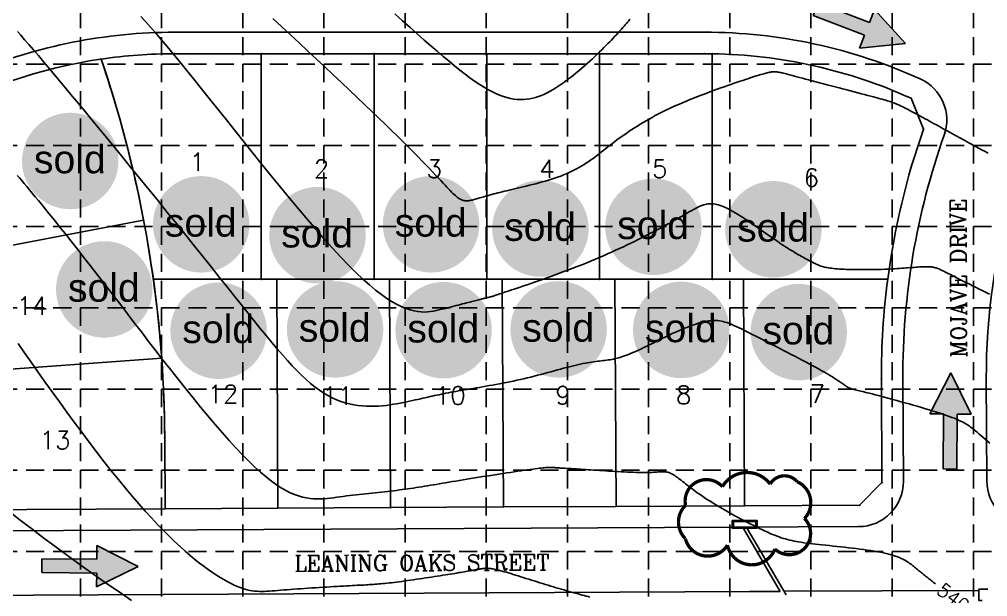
# Model space of a CAD drawing. Header units: inches. Extents: x -2116 to 192, y -2317 to -873.
# Drawn here: x -1420.9 to -991.5, y -1866.8 to -1610.9 of the extents above; entities that cross this region are included whole.
import ezdxf
from ezdxf.enums import TextEntityAlignment as Align

# ---------------------------------------------------------------- set-up
doc = ezdxf.new("R2010")
doc.units = ezdxf.units.IN
doc.header["$LTSCALE"] = 40
doc.header["$MEASUREMENT"] = 0
doc.linetypes.add('DAM', pattern=[0.5, 0.2, -0.1, 0.2])
doc.linetypes.add('DASHED', pattern=[0.75, 0.5, -0.25])
for name, color, linetype in [('1-BC', 7, 'Continuous'), ('1-DAM_TEXT', 7, 'DAM'), ('1-LOTS', 7, 'Continuous'), ('1-STM', 7, 'Continuous'), ('1-STM_INLETS', 7, 'Continuous'), ('BASE', 7, 'Continuous'), ('grid', 9, 'Continuous'), ('TOPO100_CON', 9, 'Continuous'), ('TOPO100_ICON', 9, 'Continuous')]:
    doc.layers.add(name, color=color, linetype=linetype)
doc.styles.add('PAD_LABEL', font='romanc')
doc.styles.add('ryland', font='ARIAL.TTF', dxfattribs={"height": 25})
doc.styles.add('SEG_LABEL08', font='simplex1')

# ---------------------------------------------------------------- blocks, each defined once
blk = doc.blocks.new('TF')
for p, q in [((0.1612, 0.0201), (0.1612, 0.0601)), ((0.1612, 0.0601), (0.2812, 0.0001)), ((0.0012, -0.0199), (0.0012, 0.0201)), ((0.0012, 0.0201), (0.1612, 0.0201)), ((0.1612, -0.0599), (0.2812, 0.0001)), ((0.1612, -0.0199), (0.0012, -0.0199)), ((0.1612, -0.0199), (0.1612, -0.0599))]:
    blk.add_line(p, q)
for points in [[(0.1612, -0.0599), (0.1612, 0.0601), (0.2812, 0.0001), (0.1612, 0.0601)], [(0.0012, 0.0201), (0.0012, -0.0199), (0.1612, 0.0201), (0.1612, -0.0199)]]:
    blk.add_solid(points)
blk = doc.blocks.new('arrow')
at = {"xscale": 192.0000000000001, "yscale": 192, "zscale": 192, "rotation": 89.54514789520785}
blk.add_blockref('TF', (-0.41, -54), dxfattribs=at)
blk = doc.blocks.new('Sold')
h = blk.add_hatch(color=7)
h.paths.add_polyline_path([(38.78, 18.77, 1), (0.52, 18.77, 1)])
h.paths.add_polyline_path([(2.42, 10.89), (36.59, 10.89), (36.59, 27.86), (2.42, 27.86)], flags=24)
at = {"layer": 'BASE', "color": 7, "style": 'ryland'}
blk.add_text('sold', height=11.127, dxfattribs=at).set_placement((19.5, 13.9), align=Align.CENTER)

msp = doc.modelspace()

# ---------------------------------------------------------------- linework, layer by layer
at = {"layer": '1-BC', "linetype": 'Continuous'}
for p, q in [((-1117.09, -1616.62), (-1352.07, -1616.62)), ((-1028.9, -1815.66, 53633.74), (-1029.13, -1770.31)), ((-991.9, -1815.48, 53633.74), (-992.13, -1770.12)), ((-1447.8, -1837.75, 54038.92), (-1075.49, -1835.89, 53851.2)), ((-1075.49, -1835.89, 53851.2), (-1048.8, -1835.76, 53759.38))]:
    msp.add_line(p, q, dxfattribs=at)
for centre, radius, start, end in [((-710.63, -1768.72), 281.5, 146.6394, 180.2853), ((-1352.07, -1848.12), 231.5, 90, 112.525), ((-1117.09, -1848.12), 231.5, 65.5803, 90), ((-1029.65, -1655.54), 20, 340.4667, 65.5803), ((-710.63, -1768.72), 318.5, 160.4667, 180.2853), ((-1048.9, -1815.76), 20, 270.2853, 0.2853), ((-971.9, -1815.38), 20, 180.2853, 270.2853)]:
    msp.add_arc(centre, radius, start, end, dxfattribs=at)
at = {"layer": '1-LOTS', "linetype": 'Continuous', "flags": 128}
for points in [[(-1313.65, -1626.12), (-1352.07, -1626.12)], [(-1313.65, -1626.12), (-1313.65, -1726.12)], [(-1313.65, -1726.12), (-1313.65, -1626.12)], [(-1263.65, -1626.12), (-1313.65, -1626.12)], [(-1263.65, -1726.12), (-1263.65, -1626.12)], [(-1263.65, -1626.12), (-1263.65, -1726.12)], [(-1213.65, -1626.12), (-1263.65, -1626.12)], [(-1213.65, -1626.12), (-1213.65, -1726.12)], [(-1213.65, -1726.12), (-1213.65, -1626.12)], [(-1163.65, -1626.12), (-1213.65, -1626.12)], [(-1163.65, -1626.12), (-1163.65, -1726.12)], [(-1163.65, -1726.12), (-1163.65, -1626.12)], [(-1117.09, -1626.12), (-1163.65, -1626.12)], [(-1113.65, -1726.12), (-1113.65, -1626.15)], [(-1113.65, -1626.15), (-1113.65, -1726.12)], [(-1019.95, -1659.6), (-1025.5, -1645.9)], [(-1465.78, -1718.92), (-1365.82, -1699.87)], [(-1365.82, -1699.87), (-1465.78, -1718.92)], [(-1361.5, -1726.12), (-1313.65, -1726.12)], [(-1306.81, -1726.12), (-1361.5, -1726.12)], [(-1313.65, -1726.12), (-1263.65, -1726.12)], [(-1306.81, -1726.12), (-1306.3, -1827.54)], [(-1256.81, -1726.12), (-1306.81, -1726.12)], [(-1306.3, -1827.54), (-1306.81, -1726.12)], [(-1263.65, -1726.12), (-1213.65, -1726.12)], [(-1206.81, -1726.12), (-1256.81, -1726.12)], [(-1256.81, -1726.12), (-1256.3, -1827.29)], [(-1256.3, -1827.29), (-1256.81, -1726.12)], [(-1213.65, -1726.12), (-1163.65, -1726.12)], [(-1206.3, -1827.04), (-1206.81, -1726.12)], [(-1156.81, -1726.12), (-1206.81, -1726.12)], [(-1206.81, -1726.12), (-1206.3, -1827.04)], [(-1163.65, -1726.12), (-1113.65, -1726.12)], [(-1156.81, -1726.12), (-1156.3, -1826.79)], [(-1099.81, -1726.12), (-1156.81, -1726.12)], [(-1156.3, -1826.79), (-1156.81, -1726.12)], [(-1113.65, -1726.12), (-1035.85, -1726.12)], [(-1035.85, -1726.12), (-1099.81, -1726.12)], [(-1099.31, -1826.51), (-1099.81, -1726.12)], [(-1099.81, -1726.12), (-1099.31, -1826.51)], [(-1357.81, -1761.14), (-1459.5, -1768.44)], [(-1459.5, -1768.44), (-1357.81, -1761.14)], [(-1038.4, -1816.21), (-1038.63, -1770.35)], [(-1356.46, -1796.46), (-1356.3, -1827.79)], [(-1356.3, -1827.79), (-1356.46, -1796.46)], [(-1048.35, -1826.26), (-1038.4, -1816.21)], [(-1448.35, -1828.25), (-1356.3, -1827.79)], [(-1356.3, -1827.79), (-1306.3, -1827.54)], [(-1306.3, -1827.54), (-1256.3, -1827.29)], [(-1256.3, -1827.29), (-1206.3, -1827.04)], [(-1206.3, -1827.04), (-1156.3, -1826.79)], [(-1156.3, -1826.79), (-1099.31, -1826.51)], [(-1099.31, -1826.51), (-1048.35, -1826.26)]]:
    msp.add_lwpolyline(points, dxfattribs=at)
at = {"layer": '1-LOTS', "linetype": 'Continuous'}
for centre, radius, start, end in [((-1352.07, -1848.12), 222, 90, 98.439), ((-1117.09, -1848.12), 222, 89.1129, 90), ((-1117.09, -1848.12), 222, 65.6327, 89.1129), ((-1352.07, -1848.12), 222, 98.439, 112.525), ((-1886.45, -1799.09), 530, 10.7902, 18.7738), ((-1886.45, -1799.09), 530, 7.9141, 18.7738), ((-710.63, -1768.72), 328, 160.5693, 172.5376), ((-1886.45, -1799.09), 530, 4.1066, 10.7902), ((-1886.45, -1799.09), 530, 0.2853, 7.9141), ((-710.63, -1768.72), 328, 172.5376, 180.2853), ((-1886.45, -1799.09), 530, 0.2853, 4.1066)]:
    msp.add_arc(centre, radius, start, end, dxfattribs=at)
for p in [(-1352.07, -1626.12), (-1313.65, -1626.12), (-1263.65, -1626.12), (-1213.65, -1626.12), (-1163.65, -1626.12), (-1117.09, -1626.12), (-1113.65, -1626.15), (-1384.65, -1628.52), (-1025.5, -1645.9), (-1019.95, -1659.6), (-1365.82, -1699.87), (-1361.5, -1726.12), (-1313.65, -1726.12), (-1306.81, -1726.12), (-1263.65, -1726.12), (-1256.81, -1726.12), (-1213.65, -1726.12), (-1206.81, -1726.12), (-1163.65, -1726.12), (-1156.81, -1726.12), (-1113.65, -1726.12), (-1099.81, -1726.12), (-1035.85, -1726.12), (-1357.81, -1761.14), (-1038.63, -1770.35), (-1356.46, -1796.46), (-1038.4, -1816.21), (-1356.3, -1827.79), (-1306.3, -1827.54), (-1256.3, -1827.29), (-1206.3, -1827.04), (-1156.3, -1826.79), (-1099.31, -1826.51), (-1048.35, -1826.26)]:
    msp.add_point(p, dxfattribs=at)
at = {"layer": '1-STM', "linetype": 'Continuous', "flags": 128}
for points, elevation in [([(-1083.53, -1864.43), (-1099.83, -1836.51)], 53829.86), ([(-1080.85, -1866.04), (-1098.1, -1836.51)], 53829.86), ([(-991.46, -1863.47), (-995.46, -1863.49), (-995.43, -1868.49), (-993.93, -1868.49)], 53792.52), ([(-1097.05, -1864.5), (-1472.68, -1866.37)], 53837.69), ([(-1093.05, -1864.48), (-1097.05, -1864.5)], 53835.68), ([(-1083.53, -1864.43), (-1093.05, -1864.48)], 53829.86), ([(-995.45, -1863.99), (-1081.51, -1864.42)], 53747.64)]:
    msp.add_lwpolyline(points, dxfattribs=dict(at, elevation=elevation))
at = {"layer": '1-STM_INLETS', "linetype": 'Continuous', "flags": 128}
for points in [[(-1093.76, -1836.48), (-1104.76, -1836.54), (-1104.77, -1833.04), (-1093.77, -1832.98), (-1093.76, -1836.48)], [(-1094.26, -1835.99), (-1104.26, -1836.04), (-1104.27, -1833.54), (-1094.27, -1833.49), (-1094.26, -1835.99)]]:
    msp.add_lwpolyline(points, close=True, dxfattribs=at)
at = {"layer": 'BASE', "color": 170, "const_width": 1.46}
msp.add_lwpolyline([(-1109.15, -1818.05, 0.520567), (-1109.15, -1818.05, 0.765195), (-1125.49, -1826.28, 0.417879), (-1125.59, -1841.07, 0.6649), (-1106.92, -1843.92, 0.744833), (-1085.87, -1845.69, 0.975642), (-1072.75, -1832.14, 0.520567), (-1076.02, -1815.82, 0.520567), (-1087.99, -1816.91, 0.540264), (-1109.15, -1818.05)], format="xyb", close=True, dxfattribs=at)
at = {"layer": 'grid', "color": 8, "linetype": 'DASHED', "ltscale": 0.4}
for p, q in [((-1393.87, -910.78), (-1393.87, -2278.78)), ((-1357.87, -910.78), (-1357.87, -2278.78)), ((-1321.87, -910.78), (-1321.87, -2278.78)), ((-1285.87, -910.78), (-1285.87, -2278.78)), ((-1249.87, -910.78), (-1249.87, -2278.78)), ((-1213.87, -910.78), (-1213.87, -2278.78)), ((-1177.87, -910.78), (-1177.87, -2278.78)), ((-1141.87, -910.78), (-1141.87, -2278.78)), ((-1105.87, -910.78), (-1105.87, -2278.78)), ((-1069.87, -910.78), (-1069.87, -2278.78)), ((-1033.87, -910.78), (-1033.87, -2278.78)), ((-997.87, -910.78), (-997.87, -2278.78)), ((-2077.87, -1630.78), (154.13, -1630.78)), ((-2077.87, -1666.78), (154.13, -1666.78)), ((-2077.87, -1702.78), (154.13, -1702.78)), ((-2077.87, -1738.78), (154.13, -1738.78)), ((-2077.87, -1774.78), (154.13, -1774.78)), ((-2077.87, -1810.78), (154.13, -1810.78)), ((-2077.87, -1846.78), (154.13, -1846.78))]:
    msp.add_line(p, q, dxfattribs=at)
at = {"layer": 'TOPO100_CON', "color": 35, "linetype": 'Continuous'}
for points in [[(-990.74, -1732.72), (-991.9, -1732.14), (-993.05, -1731.57), (-994.18, -1731.01), (-995.29, -1730.45), (-996.37, -1729.91), (-997.44, -1729.38), (-998.48, -1728.86), (-999.49, -1728.35), (-1000.48, -1727.85), (-1001.44, -1727.37), (-1002.38, -1726.9), (-1003.28, -1726.44), (-1004.16, -1726), (-1005, -1725.58), (-1005.81, -1725.17), (-1006.58, -1724.78), (-1007.32, -1724.4), (-1008.02, -1724.04), (-1008.69, -1723.71), (-1009.31, -1723.39), (-1009.9, -1723.09), (-1010.45, -1722.81), (-1010.97, -1722.54), (-1011.46, -1722.3), (-1011.92, -1722.08), (-1012.37, -1721.87), (-1012.79, -1721.68), (-1013.2, -1721.5), (-1013.61, -1721.35), (-1014, -1721.2), (-1014.4, -1721.08), (-1014.79, -1720.97), (-1015.2, -1720.87), (-1015.61, -1720.79), (-1016.03, -1720.72), (-1016.47, -1720.66), (-1016.93, -1720.62), (-1017.42, -1720.59), (-1017.93, -1720.57), (-1018.48, -1720.56), (-1019.06, -1720.56), (-1019.68, -1720.58), (-1020.33, -1720.6), (-1021.01, -1720.63), (-1021.73, -1720.67), (-1022.48, -1720.72), (-1023.27, -1720.77), (-1024.08, -1720.83), (-1024.93, -1720.89), (-1025.81, -1720.95), (-1026.72, -1721.02), (-1027.65, -1721.09), (-1028.62, -1721.16), (-1029.62, -1721.23), (-1030.64, -1721.3), (-1031.69, -1721.37), (-1032.77, -1721.44), (-1033.87, -1721.5), (-1035, -1721.56), (-1036.15, -1721.62), (-1037.33, -1721.67), (-1038.53, -1721.71), (-1039.75, -1721.75), (-1040.97, -1721.78), (-1042.21, -1721.8), (-1043.45, -1721.82), (-1044.69, -1721.83), (-1045.93, -1721.84), (-1047.16, -1721.84), (-1048.37, -1721.84), (-1049.58, -1721.83), (-1050.76, -1721.81), (-1051.92, -1721.78), (-1053.05, -1721.75), (-1054.14, -1721.71), (-1055.21, -1721.67), (-1056.23, -1721.62), (-1057.21, -1721.56), (-1058.14, -1721.49), (-1059.01, -1721.42), (-1059.84, -1721.34), (-1060.61, -1721.26), (-1061.33, -1721.16), (-1062.01, -1721.06), (-1062.65, -1720.95), (-1063.25, -1720.83), (-1063.81, -1720.71), (-1064.35, -1720.57), (-1064.87, -1720.43), (-1065.36, -1720.27), (-1065.83, -1720.11), (-1066.29, -1719.94), (-1066.74, -1719.76), (-1067.19, -1719.56), (-1067.63, -1719.36), (-1068.08, -1719.15), (-1068.53, -1718.92), (-1068.99, -1718.69), (-1069.46, -1718.44), (-1069.95, -1718.19), (-1070.46, -1717.92), (-1071, -1717.63), (-1071.55, -1717.34), (-1072.13, -1717.03), (-1072.74, -1716.7), (-1073.36, -1716.36), (-1074.01, -1715.99), (-1074.69, -1715.61), (-1075.4, -1715.21), (-1076.13, -1714.79), (-1076.89, -1714.34), (-1077.67, -1713.87), (-1078.49, -1713.38), (-1079.33, -1712.86), (-1080.21, -1712.31), (-1081.11, -1711.73), (-1082.05, -1711.13), (-1083.02, -1710.5), (-1084.02, -1709.83), (-1085.05, -1709.13), (-1086.12, -1708.4), (-1087.22, -1707.65), (-1088.34, -1706.86), (-1089.49, -1706.06), (-1090.65, -1705.24), (-1091.83, -1704.42), (-1093.02, -1703.59), (-1094.21, -1702.76), (-1095.4, -1701.93), (-1096.6, -1701.11), (-1097.79, -1700.3), (-1098.96, -1699.52), (-1100.13, -1698.75), (-1101.27, -1698.02), (-1102.4, -1697.31), (-1103.5, -1696.65), (-1104.57, -1696.02), (-1105.6, -1695.44), (-1106.6, -1694.92), (-1107.55, -1694.44), (-1108.46, -1694.03), (-1109.33, -1693.68), (-1110.16, -1693.38), (-1110.95, -1693.14), (-1111.7, -1692.94), (-1112.43, -1692.79), (-1113.12, -1692.69), (-1113.78, -1692.64), (-1114.42, -1692.62), (-1115.04, -1692.64), (-1115.63, -1692.7), (-1116.21, -1692.79), (-1116.78, -1692.91), (-1117.33, -1693.06), (-1117.87, -1693.23), (-1118.41, -1693.43), (-1118.94, -1693.65), (-1119.47, -1693.89), (-1120, -1694.15), (-1120.54, -1694.41), (-1121.08, -1694.69), (-1121.62, -1694.98), (-1122.18, -1695.29), (-1122.76, -1695.6), (-1123.34, -1695.93), (-1123.95, -1696.27), (-1124.58, -1696.63), (-1125.23, -1697.01), (-1125.9, -1697.4), (-1126.61, -1697.8), (-1127.34, -1698.23), (-1128.11, -1698.67), (-1128.91, -1699.13), (-1129.76, -1699.61), (-1130.64, -1700.11), (-1131.56, -1700.63), (-1132.53, -1701.18), (-1133.55, -1701.74), (-1134.62, -1702.33), (-1135.74, -1702.94), (-1136.91, -1703.57), (-1138.14, -1704.22), (-1139.42, -1704.9), (-1140.75, -1705.6), (-1142.13, -1706.31), (-1143.56, -1707.04), (-1145.03, -1707.78), (-1146.55, -1708.54), (-1148.11, -1709.31), (-1149.71, -1710.09), (-1151.35, -1710.88), (-1153.03, -1711.67), (-1154.74, -1712.47), (-1156.49, -1713.28), (-1158.27, -1714.09), (-1160.08, -1714.89), (-1161.92, -1715.7), (-1163.79, -1716.51), (-1165.69, -1717.31), (-1167.61, -1718.11), (-1169.56, -1718.9), (-1171.52, -1719.68), (-1173.49, -1720.46), (-1175.47, -1721.22), (-1177.44, -1721.97), (-1179.41, -1722.71), (-1181.36, -1723.43), (-1183.3, -1724.14), (-1185.2, -1724.83), (-1187.08, -1725.5), (-1188.91, -1726.15), (-1190.71, -1726.78), (-1192.45, -1727.38), (-1194.13, -1727.96), (-1195.75, -1728.52), (-1197.3, -1729.05), (-1198.77, -1729.55), (-1200.16, -1730.02), (-1201.46, -1730.45), (-1202.67, -1730.86), (-1203.78, -1731.23), (-1204.79, -1731.57), (-1205.71, -1731.88), (-1206.54, -1732.16), (-1207.3, -1732.41), (-1207.97, -1732.63), (-1208.58, -1732.83), (-1209.12, -1733.01), (-1209.59, -1733.17), (-1210.01, -1733.3), (-1210.38, -1733.42), (-1210.7, -1733.53), (-1210.97, -1733.61), (-1211.21, -1733.69), (-1211.42, -1733.75), (-1211.6, -1733.8), (-1211.75, -1733.85), (-1211.89, -1733.89), (-1212.01, -1733.92), (-1212.13, -1733.95), (-1212.24, -1733.98), (-1212.35, -1734.01), (-1212.46, -1734.03), (-1212.57, -1734.06), (-1212.69, -1734.09), (-1212.81, -1734.12), (-1212.95, -1734.15), (-1213.1, -1734.18), (-1213.26, -1734.22), (-1213.44, -1734.26), (-1213.64, -1734.31), (-1213.86, -1734.36), (-1214.1, -1734.42), (-1214.37, -1734.48), (-1214.67, -1734.55), (-1215, -1734.64), (-1215.36, -1734.73), (-1215.75, -1734.82), (-1216.18, -1734.93), (-1216.66, -1735.05), (-1217.17, -1735.19), (-1217.72, -1735.33), (-1218.32, -1735.48), (-1218.95, -1735.65), (-1219.62, -1735.82), (-1220.33, -1736), (-1221.08, -1736.2), (-1221.86, -1736.4), (-1222.67, -1736.61), (-1223.52, -1736.83), (-1224.4, -1737.06), (-1225.32, -1737.3), (-1226.26, -1737.54), (-1227.24, -1737.79), (-1228.24, -1738.05), (-1229.27, -1738.32), (-1230.33, -1738.59), (-1231.42, -1738.86), (-1232.53, -1739.14), (-1233.67, -1739.43), (-1234.83, -1739.72), (-1236.02, -1740), (-1237.25, -1740.25), (-1238.53, -1740.45), (-1239.87, -1740.58), (-1241.26, -1740.64), (-1242.73, -1740.59), (-1244.27, -1740.43), (-1245.9, -1740.13), (-1247.62, -1739.69), (-1249.45, -1739.08), (-1251.38, -1738.28), (-1253.43, -1737.27), (-1255.6, -1736.05), (-1257.9, -1734.59), (-1260.34, -1732.88), (-1262.93, -1730.89), (-1265.68, -1728.61), (-1268.58, -1726.03), (-1271.66, -1723.12), (-1274.91, -1719.88), (-1278.32, -1716.33), (-1281.87, -1712.5), (-1285.54, -1708.41), (-1289.33, -1704.11), (-1293.2, -1699.61), (-1297.14, -1694.96), (-1301.14, -1690.17), (-1305.17, -1685.28), (-1309.21, -1680.32), (-1313.26, -1675.32), (-1317.29, -1670.31), (-1321.28, -1665.32), (-1325.22, -1660.37), (-1329.09, -1655.51), (-1332.87, -1650.76), (-1336.54, -1646.15), (-1340.08, -1641.7), (-1343.49, -1637.46), (-1346.73, -1633.45), (-1349.8, -1629.69), (-1352.69, -1626.18), (-1355.43, -1622.9), (-1358.01, -1619.84), (-1360.45, -1617), (-1362.75, -1614.35), (-1364.93, -1611.89), (-1366.98, -1609.61)], [(-1150.14, -1610.89), (-1150.67, -1611.51), (-1151.2, -1612.12), (-1151.73, -1612.73), (-1152.25, -1613.34), (-1152.78, -1613.95), (-1153.33, -1614.57), (-1153.88, -1615.2), (-1154.45, -1615.83), (-1155.03, -1616.49), (-1155.64, -1617.16), (-1156.27, -1617.85), (-1156.93, -1618.56), (-1157.63, -1619.3), (-1158.35, -1620.06), (-1159.12, -1620.85), (-1159.93, -1621.68), (-1160.78, -1622.55), (-1161.68, -1623.45), (-1162.63, -1624.38), (-1163.61, -1625.35), (-1164.64, -1626.34), (-1165.71, -1627.35), (-1166.81, -1628.38), (-1167.94, -1629.42), (-1169.1, -1630.47), (-1170.29, -1631.52), (-1171.5, -1632.57), (-1172.72, -1633.61), (-1173.97, -1634.64), (-1175.23, -1635.66), (-1176.51, -1636.66), (-1177.79, -1637.63), (-1179.08, -1638.58), (-1180.38, -1639.49), (-1181.67, -1640.37), (-1182.97, -1641.2), (-1184.26, -1641.99), (-1185.54, -1642.73), (-1186.82, -1643.41), (-1188.1, -1644.04), (-1189.38, -1644.6), (-1190.67, -1645.1), (-1191.97, -1645.53), (-1193.28, -1645.88), (-1194.61, -1646.16), (-1195.96, -1646.35), (-1197.34, -1646.46), (-1198.74, -1646.48), (-1200.17, -1646.4), (-1201.64, -1646.23), (-1203.15, -1645.95), (-1204.7, -1645.57), (-1206.29, -1645.08), (-1207.93, -1644.48), (-1209.63, -1643.76), (-1211.38, -1642.92), (-1213.19, -1641.95), (-1215.06, -1640.86), (-1217, -1639.63), (-1219.02, -1638.28), (-1221.11, -1636.79), (-1223.29, -1635.17), (-1225.56, -1633.42), (-1227.92, -1631.53), (-1230.39, -1629.51), (-1232.96, -1627.36), (-1235.65, -1625.06), (-1238.45, -1622.63), (-1241.38, -1620.07), (-1244.44, -1617.36), (-1247.63, -1614.52), (-1250.96, -1611.53), (-1254.44, -1608.4)], [(-991.3, -1670.23), (-991.83, -1669.96), (-992.37, -1669.67), (-992.94, -1669.37), (-993.54, -1669.04), (-994.18, -1668.7), (-994.85, -1668.33), (-995.56, -1667.95), (-996.3, -1667.55), (-997.08, -1667.13), (-997.88, -1666.69), (-998.71, -1666.24), (-999.57, -1665.77), (-1000.45, -1665.29), (-1001.35, -1664.79), (-1002.28, -1664.29), (-1003.22, -1663.77), (-1004.18, -1663.25), (-1005.15, -1662.72), (-1006.13, -1662.18), (-1007.13, -1661.63), (-1008.14, -1661.08), (-1009.15, -1660.52), (-1010.17, -1659.96), (-1011.19, -1659.4), (-1012.21, -1658.84), (-1013.23, -1658.28), (-1014.25, -1657.71), (-1015.27, -1657.16), (-1016.28, -1656.6), (-1017.28, -1656.06), (-1018.27, -1655.51), (-1019.24, -1654.98), (-1020.21, -1654.46), (-1021.15, -1653.94), (-1022.08, -1653.44), (-1022.98, -1652.96), (-1023.86, -1652.48), (-1024.72, -1652.03), (-1025.55, -1651.59), (-1026.34, -1651.17), (-1027.11, -1650.77), (-1027.84, -1650.39), (-1028.54, -1650.04), (-1029.2, -1649.7), (-1029.82, -1649.4), (-1030.41, -1649.11), (-1030.98, -1648.85), (-1031.52, -1648.6), (-1032.05, -1648.37), (-1032.58, -1648.16), (-1033.11, -1647.95), (-1033.65, -1647.75), (-1034.21, -1647.55), (-1034.79, -1647.36), (-1035.39, -1647.16), (-1036.04, -1646.96), (-1036.73, -1646.76), (-1037.47, -1646.55), (-1038.27, -1646.33), (-1039.14, -1646.09), (-1040.08, -1645.84), (-1041.09, -1645.57), (-1042.2, -1645.28), (-1043.39, -1644.96), (-1044.69, -1644.62), (-1046.07, -1644.26), (-1047.53, -1643.88), (-1049.07, -1643.47), (-1050.66, -1643.05), (-1052.31, -1642.62), (-1053.99, -1642.18), (-1055.71, -1641.73), (-1057.44, -1641.27), (-1059.19, -1640.81), (-1060.93, -1640.35), (-1062.67, -1639.9), (-1064.38, -1639.44), (-1066.06, -1639), (-1067.71, -1638.57), (-1069.3, -1638.15), (-1070.83, -1637.74), (-1072.29, -1637.36), (-1073.67, -1636.99), (-1074.96, -1636.65), (-1076.15, -1636.33), (-1077.25, -1636.04), (-1078.26, -1635.77), (-1079.18, -1635.53), (-1080.02, -1635.31), (-1080.79, -1635.11), (-1081.5, -1634.93), (-1082.14, -1634.77), (-1082.72, -1634.64), (-1083.26, -1634.52), (-1083.74, -1634.42), (-1084.19, -1634.33), (-1084.61, -1634.27), (-1084.99, -1634.22), (-1085.36, -1634.18), (-1085.7, -1634.16), (-1086.04, -1634.15), (-1086.36, -1634.16), (-1086.69, -1634.17), (-1087.02, -1634.2), (-1087.36, -1634.23), (-1087.71, -1634.28), (-1088.08, -1634.34), (-1088.48, -1634.41), (-1088.89, -1634.5), (-1089.33, -1634.6), (-1089.8, -1634.71), (-1090.3, -1634.84), (-1090.84, -1634.99), (-1091.42, -1635.16), (-1092.04, -1635.34), (-1092.7, -1635.54), (-1093.42, -1635.76), (-1094.18, -1636.01), (-1095.01, -1636.27), (-1095.89, -1636.56), (-1096.83, -1636.87), (-1097.84, -1637.2), (-1098.91, -1637.56), (-1100.06, -1637.95), (-1101.28, -1638.36), (-1102.57, -1638.8), (-1103.93, -1639.26), (-1105.34, -1639.74), (-1106.81, -1640.25), (-1108.32, -1640.78), (-1109.87, -1641.33), (-1111.47, -1641.89), (-1113.09, -1642.48), (-1114.73, -1643.09), (-1116.4, -1643.71), (-1118.08, -1644.34), (-1119.78, -1645), (-1121.47, -1645.66), (-1123.16, -1646.34), (-1124.85, -1647.03), (-1126.52, -1647.73), (-1128.17, -1648.43), (-1129.8, -1649.15), (-1131.4, -1649.88), (-1132.97, -1650.61), (-1134.5, -1651.35), (-1136, -1652.09), (-1137.47, -1652.84), (-1138.9, -1653.59), (-1140.3, -1654.35), (-1141.67, -1655.11), (-1143.01, -1655.88), (-1144.32, -1656.64), (-1145.6, -1657.41), (-1146.85, -1658.18), (-1148.08, -1658.96), (-1149.27, -1659.73), (-1150.44, -1660.51), (-1151.59, -1661.28), (-1152.71, -1662.05), (-1153.8, -1662.83), (-1154.87, -1663.6), (-1155.92, -1664.37), (-1156.94, -1665.14), (-1157.94, -1665.9), (-1158.93, -1666.66), (-1159.89, -1667.42), (-1160.85, -1668.17), (-1161.79, -1668.91), (-1162.73, -1669.65), (-1163.67, -1670.38), (-1164.6, -1671.1), (-1165.54, -1671.82), (-1166.49, -1672.52), (-1167.45, -1673.21), (-1168.42, -1673.89), (-1169.41, -1674.55), (-1170.41, -1675.21), (-1171.45, -1675.84), (-1172.5, -1676.47), (-1173.59, -1677.07), (-1174.71, -1677.66), (-1175.86, -1678.24), (-1177.06, -1678.79), (-1178.29, -1679.33), (-1179.56, -1679.84), (-1180.87, -1680.34), (-1182.21, -1680.82), (-1183.56, -1681.28), (-1184.94, -1681.73), (-1186.34, -1682.16), (-1187.74, -1682.58), (-1189.15, -1682.98), (-1190.56, -1683.36), (-1191.96, -1683.74), (-1193.36, -1684.1), (-1194.75, -1684.44), (-1196.11, -1684.78), (-1197.46, -1685.1), (-1198.78, -1685.42), (-1200.06, -1685.72), (-1201.31, -1686.02), (-1202.52, -1686.3), (-1203.69, -1686.58), (-1204.8, -1686.85), (-1205.87, -1687.11), (-1206.89, -1687.37), (-1207.87, -1687.61), (-1208.8, -1687.85), (-1209.69, -1688.08), (-1210.54, -1688.31), (-1211.35, -1688.53), (-1212.13, -1688.74), (-1212.87, -1688.94), (-1213.57, -1689.14), (-1214.25, -1689.33), (-1214.9, -1689.51), (-1215.51, -1689.69), (-1216.1, -1689.86), (-1216.67, -1690.02), (-1217.21, -1690.18), (-1217.73, -1690.33), (-1218.23, -1690.48), (-1218.72, -1690.62), (-1219.18, -1690.75), (-1219.63, -1690.87), (-1220.07, -1690.99), (-1220.5, -1691.09), (-1220.91, -1691.18), (-1221.32, -1691.25), (-1221.72, -1691.3), (-1222.12, -1691.34), (-1222.51, -1691.35), (-1222.9, -1691.34), (-1223.29, -1691.3), (-1223.68, -1691.23), (-1224.08, -1691.13), (-1224.48, -1691.01), (-1224.89, -1690.84), (-1225.31, -1690.64), (-1225.74, -1690.41), (-1226.17, -1690.13), (-1226.63, -1689.81), (-1227.09, -1689.45), (-1227.58, -1689.04), (-1228.09, -1688.58), (-1228.63, -1688.06), (-1229.22, -1687.48), (-1229.85, -1686.83), (-1230.54, -1686.11), (-1231.29, -1685.31), (-1232.12, -1684.43), (-1233.03, -1683.46), (-1234.02, -1682.39), (-1235.12, -1681.23), (-1236.31, -1679.96), (-1237.62, -1678.58), (-1239.05, -1677.08), (-1240.61, -1675.46), (-1242.3, -1673.71), (-1244.14, -1671.84), (-1246.13, -1669.82), (-1248.28, -1667.66), (-1250.6, -1665.36), (-1253.09, -1662.9), (-1255.75, -1660.3), (-1258.57, -1657.57), (-1261.52, -1654.71), (-1264.62, -1651.73), (-1267.83, -1648.65), (-1271.17, -1645.48), (-1274.6, -1642.21), (-1278.13, -1638.88), (-1281.74, -1635.47), (-1285.43, -1632.01), (-1289.17, -1628.5), (-1292.97, -1624.96), (-1296.81, -1621.38), (-1300.68, -1617.79), (-1304.58, -1614.19), (-1308.48, -1610.58)], [(-990.54, -1798.77), (-991.65, -1797.82), (-992.69, -1796.92), (-993.66, -1796.09), (-994.56, -1795.31), (-995.41, -1794.59), (-996.21, -1793.91), (-996.96, -1793.28), (-997.69, -1792.69), (-998.4, -1792.13), (-999.09, -1791.61), (-999.79, -1791.12), (-1000.48, -1790.65), (-1001.2, -1790.21), (-1001.94, -1789.78), (-1002.71, -1789.36), (-1003.52, -1788.95), (-1004.39, -1788.54), (-1005.31, -1788.14), (-1006.3, -1787.73), (-1007.38, -1787.32), (-1008.54, -1786.89), (-1009.79, -1786.45), (-1011.15, -1785.99), (-1012.61, -1785.51), (-1014.15, -1785.01), (-1015.76, -1784.51), (-1017.43, -1783.99), (-1019.16, -1783.47), (-1020.92, -1782.95), (-1022.72, -1782.42), (-1024.53, -1781.9), (-1026.35, -1781.38), (-1028.18, -1780.86), (-1029.98, -1780.36), (-1031.77, -1779.86), (-1033.51, -1779.38), (-1035.22, -1778.92), (-1036.86, -1778.48), (-1038.44, -1778.06), (-1039.94, -1777.66), (-1041.35, -1777.3), (-1042.67, -1776.96), (-1043.87, -1776.65), (-1044.97, -1776.38), (-1045.97, -1776.13), (-1046.88, -1775.91), (-1047.7, -1775.71), (-1048.44, -1775.54), (-1049.11, -1775.38), (-1049.71, -1775.24), (-1050.24, -1775.11), (-1050.72, -1774.99), (-1051.14, -1774.88), (-1051.52, -1774.78), (-1051.87, -1774.68), (-1052.17, -1774.58), (-1052.45, -1774.49), (-1052.71, -1774.39), (-1052.96, -1774.28), (-1053.19, -1774.17), (-1053.43, -1774.04), (-1053.66, -1773.91), (-1053.9, -1773.76), (-1054.16, -1773.59), (-1054.43, -1773.4), (-1054.72, -1773.2), (-1055.03, -1772.98), (-1055.37, -1772.73), (-1055.75, -1772.47), (-1056.16, -1772.18), (-1056.61, -1771.86), (-1057.11, -1771.53), (-1057.65, -1771.16), (-1058.25, -1770.77), (-1058.9, -1770.35), (-1059.61, -1769.9), (-1060.38, -1769.42), (-1061.22, -1768.9), (-1062.14, -1768.36), (-1063.12, -1767.78), (-1064.19, -1767.16), (-1065.34, -1766.51), (-1066.58, -1765.82), (-1067.9, -1765.1), (-1069.29, -1764.35), (-1070.74, -1763.57), (-1072.24, -1762.77), (-1073.8, -1761.94), (-1075.39, -1761.11), (-1077.01, -1760.26), (-1078.66, -1759.4), (-1080.32, -1758.54), (-1081.99, -1757.68), (-1083.65, -1756.83), (-1085.31, -1755.98), (-1086.95, -1755.14), (-1088.56, -1754.31), (-1090.14, -1753.51), (-1091.68, -1752.72), (-1093.17, -1751.96), (-1094.6, -1751.23), (-1095.96, -1750.53), (-1097.25, -1749.87), (-1098.48, -1749.25), (-1099.63, -1748.66), (-1100.73, -1748.11), (-1101.78, -1747.59), (-1102.78, -1747.12), (-1103.73, -1746.68), (-1104.64, -1746.28), (-1105.52, -1745.92), (-1106.37, -1745.59), (-1107.2, -1745.3), (-1108.01, -1745.06), (-1108.8, -1744.85), (-1109.59, -1744.68), (-1110.37, -1744.55), (-1111.15, -1744.45), (-1111.94, -1744.4), (-1112.73, -1744.39), (-1113.55, -1744.41), (-1114.38, -1744.48), (-1115.25, -1744.58), (-1116.13, -1744.72), (-1117.04, -1744.9), (-1117.97, -1745.12), (-1118.92, -1745.36), (-1119.89, -1745.64), (-1120.87, -1745.95), (-1121.87, -1746.28), (-1122.89, -1746.64), (-1123.92, -1747.02), (-1124.96, -1747.43), (-1126.01, -1747.85), (-1127.07, -1748.3), (-1128.13, -1748.75), (-1129.2, -1749.23), (-1130.28, -1749.71), (-1131.36, -1750.21), (-1132.43, -1750.72), (-1133.51, -1751.23), (-1134.59, -1751.75), (-1135.66, -1752.27), (-1136.73, -1752.8), (-1137.8, -1753.32), (-1138.85, -1753.85), (-1139.91, -1754.37), (-1140.95, -1754.88), (-1141.99, -1755.39), (-1143.01, -1755.9), (-1144.03, -1756.39), (-1145.03, -1756.87), (-1146.02, -1757.33), (-1147, -1757.78), (-1147.97, -1758.22), (-1148.92, -1758.64), (-1149.85, -1759.03), (-1150.77, -1759.41), (-1151.67, -1759.76), (-1152.55, -1760.09), (-1153.41, -1760.39), (-1154.26, -1760.66), (-1155.08, -1760.9), (-1155.88, -1761.11), (-1156.67, -1761.3), (-1157.45, -1761.47), (-1158.22, -1761.62), (-1158.99, -1761.75), (-1159.75, -1761.87), (-1160.52, -1761.98), (-1161.29, -1762.08), (-1162.07, -1762.18), (-1162.87, -1762.27), (-1163.68, -1762.37), (-1164.5, -1762.47), (-1165.35, -1762.58), (-1166.23, -1762.69), (-1167.13, -1762.82), (-1168.07, -1762.96), (-1169.04, -1763.13), (-1170.05, -1763.31), (-1171.1, -1763.51), (-1172.2, -1763.75), (-1173.34, -1764), (-1174.52, -1764.28), (-1175.74, -1764.58), (-1176.99, -1764.9), (-1178.28, -1765.23), (-1179.6, -1765.58), (-1180.96, -1765.94), (-1182.34, -1766.31), (-1183.75, -1766.69), (-1185.18, -1767.08), (-1186.63, -1767.47), (-1188.1, -1767.86), (-1189.59, -1768.26), (-1191.1, -1768.65), (-1192.61, -1769.05), (-1194.14, -1769.43), (-1195.68, -1769.81), (-1197.23, -1770.18), (-1198.77, -1770.54), (-1200.33, -1770.89), (-1201.88, -1771.22), (-1203.43, -1771.54), (-1204.97, -1771.85), (-1206.51, -1772.15), (-1208.04, -1772.44), (-1209.56, -1772.72), (-1211.07, -1772.99), (-1212.56, -1773.26), (-1214.03, -1773.51), (-1215.49, -1773.76), (-1216.92, -1774.01), (-1218.33, -1774.24), (-1219.72, -1774.47), (-1221.08, -1774.7), (-1222.4, -1774.92), (-1223.7, -1775.14), (-1224.96, -1775.36), (-1226.18, -1775.57), (-1227.36, -1775.78), (-1228.51, -1775.99), (-1229.62, -1776.2), (-1230.69, -1776.41), (-1231.74, -1776.62), (-1232.78, -1776.83), (-1233.79, -1777.04), (-1234.8, -1777.26), (-1235.8, -1777.47), (-1236.79, -1777.69), (-1237.8, -1777.91), (-1238.81, -1778.14), (-1239.84, -1778.37), (-1240.89, -1778.6), (-1241.96, -1778.84), (-1243.06, -1779.09), (-1244.2, -1779.34), (-1245.38, -1779.6), (-1246.6, -1779.86), (-1247.87, -1780.13), (-1249.2, -1780.41), (-1250.59, -1780.7), (-1252.03, -1780.98), (-1253.53, -1781.27), (-1255.08, -1781.53), (-1256.68, -1781.78), (-1258.32, -1781.99), (-1260, -1782.17), (-1261.71, -1782.3), (-1263.47, -1782.39), (-1265.25, -1782.41), (-1267.06, -1782.36), (-1268.9, -1782.24), (-1270.75, -1782.04), (-1272.63, -1781.75), (-1274.51, -1781.36), (-1276.41, -1780.87), (-1278.32, -1780.27), (-1280.23, -1779.54), (-1282.15, -1778.69), (-1284.06, -1777.7), (-1285.97, -1776.57), (-1287.88, -1775.29), (-1289.81, -1773.87), (-1291.75, -1772.3), (-1293.72, -1770.58), (-1295.73, -1768.71), (-1297.78, -1766.68), (-1299.88, -1764.49), (-1302.05, -1762.14), (-1304.28, -1759.63), (-1306.59, -1756.96), (-1308.99, -1754.11), (-1311.48, -1751.1), (-1314.08, -1747.92), (-1316.78, -1744.57), (-1319.6, -1741.04), (-1322.55, -1737.34), (-1325.64, -1733.45), (-1328.87, -1729.38), (-1332.25, -1725.13), (-1335.78, -1720.7), (-1339.46, -1716.11), (-1343.26, -1711.37), (-1347.15, -1706.53), (-1351.14, -1701.59), (-1355.18, -1696.59), (-1359.26, -1691.54), (-1363.37, -1686.48), (-1367.49, -1681.42), (-1371.59, -1676.39), (-1375.65, -1671.41), (-1379.66, -1666.51), (-1383.59, -1661.72), (-1387.43, -1657.05), (-1391.16, -1652.52), (-1394.75, -1648.17), (-1398.2, -1644.02), (-1401.47, -1640.09), (-1404.55, -1636.41), (-1407.42, -1632.99), (-1410.06, -1629.86), (-1412.48, -1627), (-1414.7, -1624.41), (-1416.73, -1622.05), (-1418.57, -1619.92), (-1420.23, -1617.99), (-1421.74, -1616.26)], [(-1167.96, -1866.94), (-1168.74, -1866.74), (-1169.55, -1866.53), (-1170.4, -1866.3), (-1171.28, -1866.07), (-1172.19, -1865.82), (-1173.14, -1865.57), (-1174.11, -1865.3), (-1175.11, -1865.02), (-1176.14, -1864.74), (-1177.2, -1864.44), (-1178.28, -1864.14), (-1179.38, -1863.82), (-1180.51, -1863.5), (-1181.65, -1863.16), (-1182.82, -1862.82), (-1184, -1862.47), (-1185.2, -1862.11), (-1186.42, -1861.74), (-1187.64, -1861.36), (-1188.88, -1860.98), (-1190.11, -1860.6), (-1191.35, -1860.21), (-1192.59, -1859.82), (-1193.82, -1859.44), (-1195.04, -1859.05), (-1196.25, -1858.68), (-1197.44, -1858.3), (-1198.6, -1857.94), (-1199.75, -1857.58), (-1200.86, -1857.24), (-1201.94, -1856.91), (-1202.99, -1856.59), (-1204, -1856.29), (-1204.96, -1856), (-1205.88, -1855.74), (-1206.75, -1855.5), (-1207.57, -1855.27), (-1208.32, -1855.08), (-1209.03, -1854.9), (-1209.68, -1854.75), (-1210.29, -1854.62), (-1210.86, -1854.51), (-1211.39, -1854.42), (-1211.88, -1854.35), (-1212.35, -1854.29), (-1212.79, -1854.25), (-1213.2, -1854.23), (-1213.59, -1854.21), (-1213.97, -1854.22), (-1214.34, -1854.23), (-1214.7, -1854.26), (-1215.06, -1854.29), (-1215.42, -1854.33), (-1215.78, -1854.39), (-1216.14, -1854.44), (-1216.52, -1854.51), (-1216.92, -1854.58), (-1217.33, -1854.65), (-1217.77, -1854.73), (-1218.22, -1854.81), (-1218.7, -1854.89), (-1219.21, -1854.98), (-1219.74, -1855.08), (-1220.3, -1855.18), (-1220.89, -1855.28), (-1221.51, -1855.39), (-1222.17, -1855.5), (-1222.86, -1855.62), (-1223.59, -1855.75), (-1224.35, -1855.88), (-1225.15, -1856.01), (-1226, -1856.15), (-1226.88, -1856.3), (-1227.81, -1856.46), (-1228.79, -1856.62), (-1229.81, -1856.78), (-1230.89, -1856.95), (-1232.01, -1857.13), (-1233.17, -1857.32), (-1234.38, -1857.51), (-1235.62, -1857.7), (-1236.89, -1857.9), (-1238.18, -1858.1), (-1239.49, -1858.3), (-1240.82, -1858.5), (-1242.15, -1858.7), (-1243.49, -1858.89), (-1244.82, -1859.09), (-1246.15, -1859.28), (-1247.47, -1859.47), (-1248.76, -1859.65), (-1250.04, -1859.83), (-1251.28, -1860), (-1252.49, -1860.16), (-1253.67, -1860.31), (-1254.8, -1860.46), (-1255.88, -1860.59), (-1256.9, -1860.71), (-1257.88, -1860.82), (-1258.82, -1860.92), (-1259.72, -1861.01), (-1260.6, -1861.1), (-1261.45, -1861.17), (-1262.28, -1861.24), (-1263.11, -1861.3), (-1263.93, -1861.36), (-1264.75, -1861.42), (-1265.59, -1861.47), (-1266.44, -1861.52), (-1267.31, -1861.57), (-1268.21, -1861.62), (-1269.15, -1861.66), (-1270.12, -1861.71), (-1271.15, -1861.76), (-1272.23, -1861.82), (-1273.37, -1861.88), (-1274.57, -1861.94), (-1275.85, -1862.01), (-1277.19, -1862.08), (-1278.6, -1862.16), (-1280.06, -1862.24), (-1281.56, -1862.33), (-1283.1, -1862.42), (-1284.68, -1862.51), (-1286.28, -1862.61), (-1287.9, -1862.71), (-1289.53, -1862.82), (-1291.17, -1862.92), (-1292.8, -1863.03), (-1294.43, -1863.14), (-1296.04, -1863.25), (-1297.64, -1863.37), (-1299.2, -1863.48), (-1300.73, -1863.6), (-1302.21, -1863.71), (-1303.65, -1863.83), (-1305.03, -1863.94), (-1306.35, -1864.06), (-1307.62, -1864.17), (-1308.84, -1864.27), (-1310.02, -1864.36), (-1311.16, -1864.42), (-1312.27, -1864.47), (-1313.36, -1864.49), (-1314.44, -1864.47), (-1315.51, -1864.42), (-1316.58, -1864.32), (-1317.66, -1864.18), (-1318.75, -1863.99), (-1319.86, -1863.75), (-1321, -1863.44), (-1322.17, -1863.07), (-1323.38, -1862.63), (-1324.64, -1862.12), (-1325.95, -1861.53), (-1327.33, -1860.85), (-1328.77, -1860.09), (-1330.29, -1859.24), (-1331.88, -1858.29), (-1333.55, -1857.24), (-1335.3, -1856.08), (-1337.12, -1854.8), (-1339.02, -1853.41), (-1340.99, -1851.9), (-1343.05, -1850.26), (-1345.18, -1848.49), (-1347.39, -1846.57), (-1349.68, -1844.52), (-1352.05, -1842.31), (-1354.5, -1839.95), (-1357.03, -1837.43), (-1359.64, -1834.75), (-1362.33, -1831.89), (-1365.1, -1828.87), (-1367.96, -1825.66), (-1370.9, -1822.27), (-1373.92, -1818.68), (-1377.02, -1814.91), (-1380.18, -1810.96), (-1383.41, -1806.87), (-1386.68, -1802.64), (-1389.97, -1798.32), (-1393.28, -1793.92), (-1396.6, -1789.46), (-1399.9, -1784.97), (-1403.17, -1780.47), (-1406.4, -1775.99), (-1409.59, -1771.54), (-1412.7, -1767.16), (-1415.73, -1762.86), (-1418.67, -1758.67), (-1421.51, -1754.61)], [(-1371.22, -1868.42), (-1376.71, -1864.72), (-1382.27, -1860.9), (-1387.86, -1856.97), (-1393.45, -1852.98), (-1399.03, -1848.93), (-1404.56, -1844.86), (-1410.01, -1840.8), (-1415.36, -1836.78), (-1420.57, -1832.81), (-1425.62, -1828.93)]]:
    msp.add_lwpolyline(points, dxfattribs=at)
at = {"layer": 'TOPO100_ICON', "color": 35, "linetype": 'Continuous', "flags": 128}
msp.add_lwpolyline([(-1014.61, -1861.17), (-1015.06, -1860.82), (-1015.51, -1860.46), (-1015.96, -1860.11), (-1016.41, -1859.75), (-1016.86, -1859.4), (-1017.31, -1859.05), (-1017.76, -1858.69), (-1018.21, -1858.34), (-1018.66, -1857.98), (-1019.1, -1857.63), (-1019.55, -1857.27), (-1019.99, -1856.91), (-1020.44, -1856.56), (-1020.88, -1856.2), (-1021.33, -1855.84), (-1021.77, -1855.48), (-1022.21, -1855.13), (-1022.65, -1854.77), (-1023.09, -1854.41), (-1023.53, -1854.04), (-1023.96, -1853.68), (-1024.4, -1853.32), (-1024.85, -1852.96), (-1025.31, -1852.6), (-1025.78, -1852.24), (-1026.28, -1851.88), (-1026.79, -1851.53), (-1027.34, -1851.17), (-1027.92, -1850.82), (-1028.54, -1850.48), (-1029.2, -1850.14), (-1029.9, -1849.8), (-1030.66, -1849.48), (-1031.46, -1849.15), (-1032.33, -1848.83), (-1033.26, -1848.53), (-1034.26, -1848.22), (-1035.33, -1847.93), (-1036.47, -1847.64), (-1037.69, -1847.37), (-1039, -1847.1), (-1040.38, -1846.85), (-1041.83, -1846.6), (-1043.34, -1846.36), (-1044.91, -1846.13), (-1046.52, -1845.91), (-1048.16, -1845.69), (-1049.83, -1845.48), (-1051.53, -1845.28), (-1053.23, -1845.08), (-1054.95, -1844.89), (-1056.65, -1844.71), (-1058.35, -1844.52), (-1060.03, -1844.35), (-1061.68, -1844.17), (-1063.3, -1844), (-1064.87, -1843.84), (-1066.4, -1843.67), (-1067.86, -1843.51), (-1069.26, -1843.35), (-1070.59, -1843.19), (-1071.84, -1843.03), (-1073.04, -1842.87), (-1074.18, -1842.7), (-1075.27, -1842.53), (-1076.32, -1842.34), (-1077.34, -1842.15), (-1078.32, -1841.94), (-1079.29, -1841.72), (-1080.23, -1841.48), (-1081.17, -1841.22), (-1082.1, -1840.95), (-1083.03, -1840.65), (-1083.98, -1840.32), (-1084.94, -1839.97), (-1085.92, -1839.59), (-1086.93, -1839.17), (-1087.98, -1838.73), (-1089.07, -1838.25), (-1090.21, -1837.73), (-1091.4, -1837.18), (-1092.64, -1836.59), (-1093.92, -1835.96), (-1095.24, -1835.31), (-1096.59, -1834.63), (-1097.97, -1833.92), (-1099.37, -1833.19), (-1100.79, -1832.44), (-1102.22, -1831.67), (-1103.65, -1830.89), (-1105.08, -1830.1), (-1106.51, -1829.3), (-1107.93, -1828.49), (-1109.33, -1827.69), (-1110.7, -1826.88), (-1112.05, -1826.07), (-1113.37, -1825.26), (-1114.65, -1824.47), (-1115.88, -1823.69), (-1117.06, -1822.92), (-1118.19, -1822.16), (-1119.27, -1821.42), (-1120.29, -1820.7), (-1121.27, -1820), (-1122.19, -1819.32), (-1123.07, -1818.66), (-1123.91, -1818.03), (-1124.71, -1817.41), (-1125.46, -1816.83), (-1126.18, -1816.26), (-1126.87, -1815.73), (-1127.51, -1815.22), (-1128.13, -1814.74), (-1128.72, -1814.29), (-1129.27, -1813.87), (-1129.81, -1813.49), (-1130.31, -1813.13), (-1130.8, -1812.81), (-1131.26, -1812.53), (-1131.71, -1812.28), (-1132.14, -1812.07), (-1132.55, -1811.9), (-1132.96, -1811.75), (-1133.37, -1811.64), (-1133.78, -1811.55), (-1134.19, -1811.49), (-1134.61, -1811.45), (-1135.05, -1811.43), (-1135.5, -1811.43), (-1135.98, -1811.44), (-1136.49, -1811.46), (-1137.02, -1811.49), (-1137.6, -1811.53), (-1138.21, -1811.58), (-1138.87, -1811.62), (-1139.58, -1811.67), (-1140.35, -1811.71), (-1141.17, -1811.74), (-1142.05, -1811.77), (-1143.01, -1811.78), (-1144.03, -1811.79), (-1145.12, -1811.78), (-1146.26, -1811.76), (-1147.46, -1811.72), (-1148.71, -1811.68), (-1149.99, -1811.63), (-1151.31, -1811.57), (-1152.66, -1811.5), (-1154.03, -1811.43), (-1155.41, -1811.36), (-1156.8, -1811.27), (-1158.2, -1811.19), (-1159.59, -1811.1), (-1160.96, -1811.01), (-1162.33, -1810.92), (-1163.66, -1810.84), (-1164.97, -1810.75), (-1166.25, -1810.66), (-1167.48, -1810.58), (-1168.66, -1810.5), (-1169.79, -1810.43), (-1170.86, -1810.36), (-1171.88, -1810.3), (-1172.86, -1810.24), (-1173.78, -1810.19), (-1174.66, -1810.13), (-1175.49, -1810.09), (-1176.27, -1810.04), (-1177.01, -1810), (-1177.72, -1809.96), (-1178.38, -1809.92), (-1179, -1809.89), (-1179.58, -1809.86), (-1180.13, -1809.83), (-1180.65, -1809.8), (-1181.13, -1809.77), (-1181.58, -1809.74), (-1182, -1809.71), (-1182.39, -1809.68), (-1182.76, -1809.65), (-1183.1, -1809.62), (-1183.42, -1809.6), (-1183.73, -1809.57), (-1184.03, -1809.55), (-1184.33, -1809.53), (-1184.64, -1809.51), (-1184.96, -1809.5), (-1185.31, -1809.49), (-1185.67, -1809.5), (-1186.07, -1809.51), (-1186.51, -1809.52), (-1186.99, -1809.55), (-1187.53, -1809.59), (-1188.12, -1809.65), (-1188.77, -1809.71), (-1189.5, -1809.79), (-1190.3, -1809.88), (-1191.19, -1809.99), (-1192.16, -1810.11), (-1193.23, -1810.26), (-1194.4, -1810.42), (-1195.67, -1810.59), (-1197.02, -1810.79), (-1198.45, -1810.99), (-1199.95, -1811.22), (-1201.52, -1811.45), (-1203.14, -1811.69), (-1204.81, -1811.95), (-1206.52, -1812.21), (-1208.27, -1812.48), (-1210.03, -1812.75), (-1211.82, -1813.03), (-1213.61, -1813.32), (-1215.41, -1813.6), (-1217.2, -1813.89), (-1218.98, -1814.17), (-1220.73, -1814.46), (-1222.46, -1814.74), (-1224.15, -1815.01), (-1225.79, -1815.28), (-1227.38, -1815.55), (-1228.93, -1815.81), (-1230.43, -1816.06), (-1231.88, -1816.3), (-1233.3, -1816.54), (-1234.69, -1816.78), (-1236.04, -1817), (-1237.37, -1817.23), (-1238.67, -1817.44), (-1239.95, -1817.65), (-1241.21, -1817.86), (-1242.46, -1818.06), (-1243.7, -1818.26), (-1244.93, -1818.45), (-1246.17, -1818.63), (-1247.4, -1818.82), (-1248.63, -1818.99), (-1249.88, -1819.17), (-1251.13, -1819.34), (-1252.4, -1819.5), (-1253.69, -1819.66), (-1255, -1819.82), (-1256.32, -1819.98), (-1257.66, -1820.13), (-1259.01, -1820.28), (-1260.37, -1820.44), (-1261.75, -1820.59), (-1263.13, -1820.74), (-1264.53, -1820.89), (-1265.94, -1821.04), (-1267.35, -1821.19), (-1268.77, -1821.35), (-1270.19, -1821.51), (-1271.62, -1821.67), (-1273.05, -1821.83), (-1274.48, -1822), (-1275.91, -1822.17), (-1277.34, -1822.35), (-1278.77, -1822.54), (-1280.2, -1822.73), (-1281.62, -1822.92), (-1283.05, -1823.11), (-1284.49, -1823.27), (-1285.94, -1823.4), (-1287.41, -1823.48), (-1288.91, -1823.5), (-1290.45, -1823.44), (-1292.03, -1823.29), (-1293.65, -1823.04), (-1295.33, -1822.67), (-1297.07, -1822.16), (-1298.88, -1821.51), (-1300.76, -1820.7), (-1302.71, -1819.71), (-1304.76, -1818.53), (-1306.9, -1817.15), (-1309.13, -1815.56), (-1311.48, -1813.73), (-1313.93, -1811.66), (-1316.5, -1809.34), (-1319.19, -1806.74), (-1322, -1803.9), (-1324.91, -1800.82), (-1327.91, -1797.54), (-1330.99, -1794.07), (-1334.13, -1790.43), (-1337.33, -1786.64), (-1340.58, -1782.73), (-1343.86, -1778.72), (-1347.16, -1774.62), (-1350.48, -1770.46), (-1353.79, -1766.26), (-1357.09, -1762.04), (-1360.36, -1757.82), (-1363.6, -1753.62), (-1366.8, -1749.47), (-1369.94, -1745.38), (-1373, -1741.37), (-1375.99, -1737.47), (-1378.88, -1733.7), (-1381.68, -1730.07), (-1384.37, -1726.59), (-1386.96, -1723.25), (-1389.46, -1720.04), (-1391.86, -1716.98), (-1394.16, -1714.04), (-1396.37, -1711.23), (-1398.5, -1708.55), (-1400.53, -1705.99), (-1402.48, -1703.55), (-1404.35, -1701.23), (-1406.13, -1699.02), (-1407.83, -1696.92), (-1409.46, -1694.92), (-1411.01, -1693.03), (-1412.48, -1691.23), (-1413.88, -1689.54), (-1415.21, -1687.93), (-1416.48, -1686.42), (-1417.67, -1684.99), (-1418.8, -1683.65), (-1419.87, -1682.38), (-1420.88, -1681.19), (-1421.84, -1680.07)], dxfattribs=at)

# ---------------------------------------------------------------- block references
at = {"color": 200, "yscale": 0.793967887526378, "zscale": 0.793967887526378}
for p, xscale, rotation in [((-1027.93, -1621.68), 0.7939678875263707, 249.4910079241249), ((-1368.28, -1853.42), 0.7939678875264363, 269.9742219458432)]:
    msp.add_blockref('arrow', p, dxfattribs=dict(at, xscale=xscale, rotation=rotation))
at = {"color": 200}
for name, p, xscale, yscale, zscale in [('Sold', (-1420.33, -1694.67), 1.117884993374901, 1.117884993374901, 1.117884993374901), ('Sold', (-1362.26, -1722.73), 1.117884993374901, 1.117884993374901, 1.117884993374901), ('Sold', (-1260.31, -1722.73), 1.117884993374901, 1.117884993374901, 1.117884993374901), ('Sold', (-1211.81, -1724.62), 1.117884993374901, 1.117884993374901, 1.117884993374901), ('Sold', (-1161.69, -1723.83), 1.117884993374901, 1.117884993374901, 1.117884993374901), ('Sold', (-1108.5, -1724.94), 1.117884993374901, 1.117884993374901, 1.117884993374901), ('Sold', (-1310.67, -1727.55), 1.117884993374901, 1.117884993374901, 1.117884993374901), ('Sold', (-1405.25, -1751.59), 1.117884993374901, 1.117884993374901, 1.117884993374901), ('Sold', (-1354.55, -1769.91), 1.117884993374901, 1.117884993374901, 1.117884993374901), ('Sold', (-1302.87, -1769.31), 1.117884993374901, 1.117884993374901, 1.117884993374901), ('Sold', (-1254.74, -1769.66), 1.117884993374901, 1.117884993374901, 1.117884993374901), ('Sold', (-1203.75, -1769.31), 1.117884993374901, 1.117884993374901, 1.117884993374901), ('Sold', (-1149.38, -1769.54), 1.117884993374901, 1.117884993374901, 1.117884993374901), ('Sold', (-1097.26, -1770.52), 1.117884993374901, 1.117884993374901, 1.117884993374901), ('arrow', (-1007.91, -1767.53), 0.793967887526378, 0.793967887526378, 0.793967887526378)]:
    msp.add_blockref(name, p, dxfattribs=dict(at, xscale=xscale, yscale=yscale, zscale=zscale))

# ---------------------------------------------------------------- texts
at = {"layer": '1-DAM_TEXT', "linetype": 'Continuous', "style": 'SEG_LABEL08'}
for s, p in [('1', (-1341.96, -1674.11)), ('2', (-1286.92, -1677.11)), ('3', (-1236.92, -1677.11)), ('4', (-1186.92, -1677.11)), ('5', (-1136.92, -1677.11)), ('6', (-1069.72, -1681.09)), ('14', (-1415.26, -1737.86)), ('12', (-1330.67, -1777.03)), ('7', (-1067.02, -1776.85)), ('11', (-1279.83, -1777.76)), ('10', (-1229.83, -1777.64)), ('9', (-1179.83, -1777.51)), ('8', (-1126.33, -1777.38)), ('13', (-1405.08, -1797.38))]:
    msp.add_text(s, height=8, dxfattribs=at).set_placement(p, align=Align.MIDDLE_CENTER)
at = {"layer": '1-DAM_TEXT', "linetype": 'Continuous', "style": 'PAD_LABEL'}
for s, rotation, p in [('MOJAVE DRIVE', 90.2483, (-1000.97, -1725.52)), ('LEANING OAKS STREET', 0.2853, (-1242.4, -1855.3))]:
    msp.add_text(s, height=7, rotation=rotation, dxfattribs=at).set_placement(p, align=Align.CENTER)
at = {"layer": 'TOPO100_ICON', "color": 35, "linetype": 'Continuous', "style": 'SEG_LABEL08'}
msp.add_text('540', height=6, rotation=322.9768, dxfattribs=at).set_placement((-1006.68, -1867.28, 54000), align=Align.MIDDLE_CENTER)

doc.saveas('drawing.dxf')
